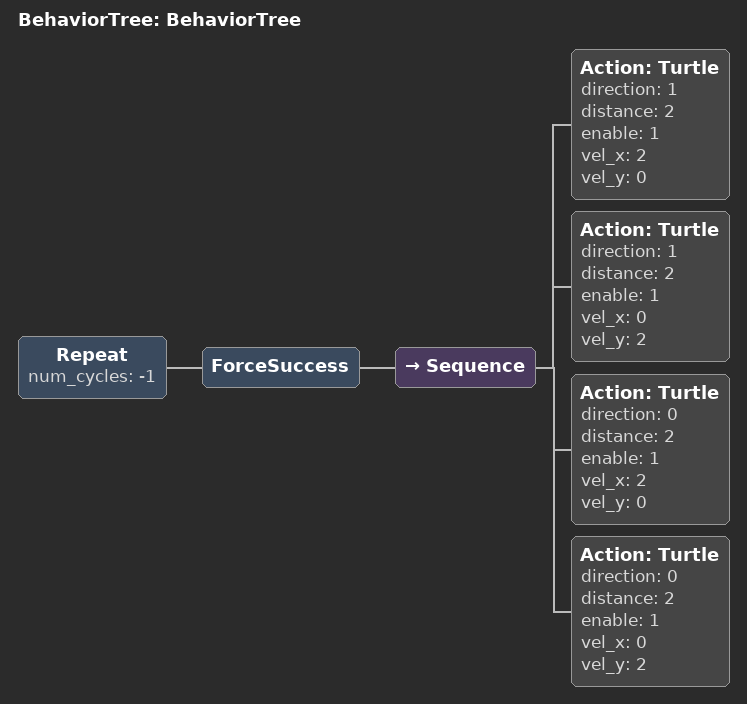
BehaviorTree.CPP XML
<?xml version="1.0"?>
<root main_tree_to_execute="BehaviorTree">
    <BehaviorTree ID="BehaviorTree">
        <Repeat num_cycles="-1">
            <ForceSuccess>
                <Sequence>
                    <Action ID="Turtle" direction="1" distance="2" enable="1" vel_x="2" vel_y="0"/>
                    <Action ID="Turtle" direction="1" distance="2" enable="1" vel_x="0" vel_y="2"/>
                    <Action ID="Turtle" direction="0" distance="2" enable="1" vel_x="2" vel_y="0"/>
                    <Action ID="Turtle" direction="0" distance="2" enable="1" vel_x="0" vel_y="2"/>
                </Sequence>
            </ForceSuccess>
        </Repeat>
    </BehaviorTree>
</root>
